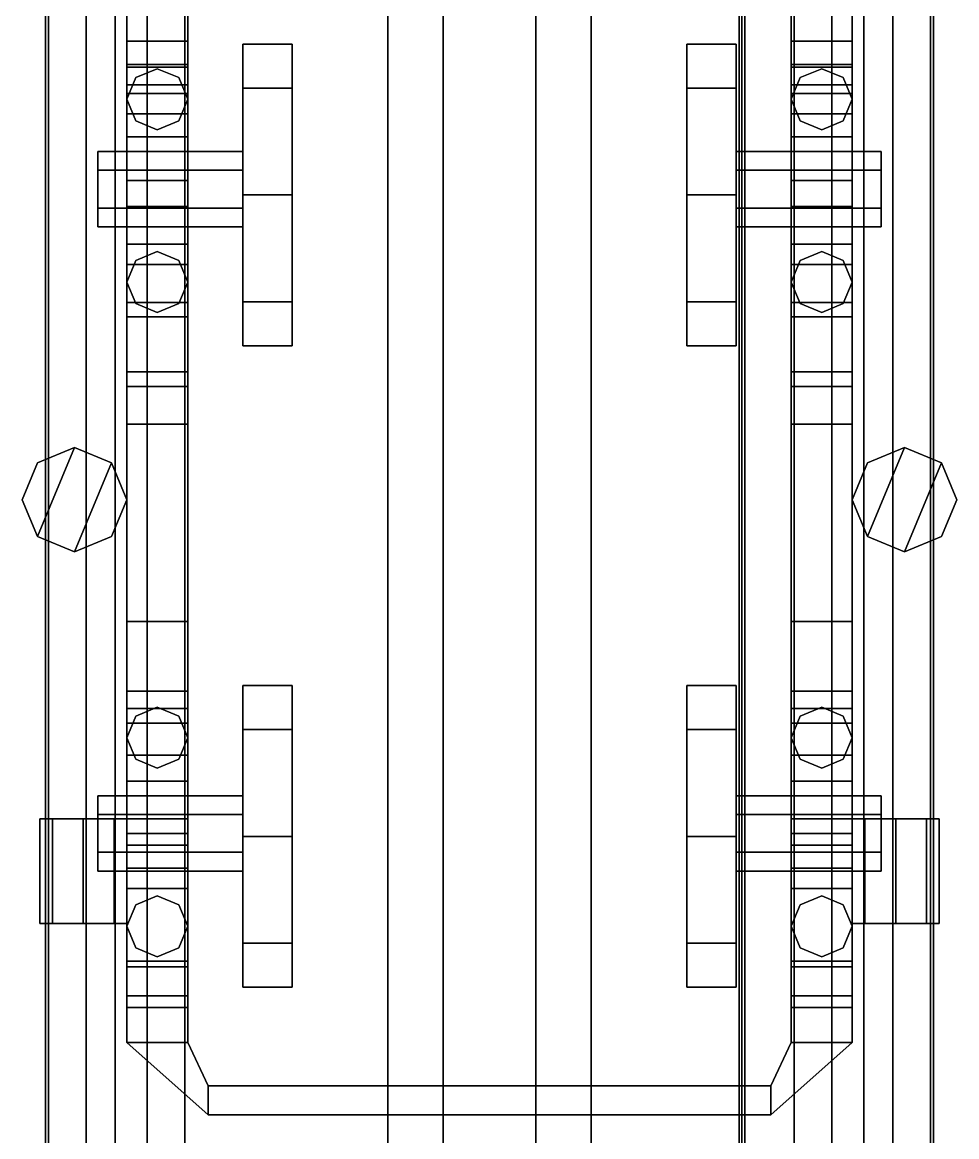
# Model space of a CAD drawing. Header units: millimetres. Extents: x -1.7 to 1.7, y -9.7 to 15.
# Drawn here: x -1.61 to 1.61, y 1.865 to 5.705 of the extents above; entities that cross this region are included whole.
import ezdxf

# ---------------------------------------------------------------- set-up
doc = ezdxf.new("R2010")
doc.units = ezdxf.units.MM
for name, color, linetype in [('bogie', 5, 'Continuous'), ('roof', 1, 'Continuous'), ('wheels', 2, 'Continuous')]:
    doc.layers.add(name, color=color, linetype=linetype)

msp = doc.modelspace()

# ---------------------------------------------------------------- linework, layer by layer
for points in [[(-1.53, -6.93, 4.07), (-1.53, 6.88, 4.07), (-1.53, 8.67, 1.35), (-1.53, -8.72, 1.35)], [(1.53, -8.72, 1.35), (1.53, 8.67, 1.35), (1.53, 6.88, 4.07), (1.53, -6.93, 4.07)], [(-1.25, 5.77, 0.41), (-1.25, 5.6, 0.64), (-1.25, 5.55, 0.8), (-1.25, 5.86, 0.59)], [(-1.25, 5.86, 0.59), (-1.25, 5.55, 0.8), (-1.04, 5.55, 0.8), (-1.04, 5.86, 0.59)], [(-1.04, 5.55, 0.8), (-1.04, 5.6, 0.64), (-1.04, 5.77, 0.41), (-1.04, 5.86, 0.59)], [(1.04, 5.77, 0.41), (1.04, 5.6, 0.64), (1.04, 5.55, 0.8), (1.04, 5.86, 0.59)], [(1.04, 5.86, 0.59), (1.04, 5.55, 0.8), (1.25, 5.55, 0.8), (1.25, 5.86, 0.59)], [(1.25, 5.55, 0.8), (1.25, 5.6, 0.64), (1.25, 5.77, 0.41), (1.25, 5.86, 0.59)], [(-1.25, 5.6, 0.64), (-1.25, 5.52, 0.7), (-1.25, 5.49, 0.8), (-1.25, 5.55, 0.8)], [(-1.04, 5.49, 0.8), (-1.04, 5.52, 0.7), (-1.04, 5.6, 0.64), (-1.04, 5.55, 0.8)], [(1.04, 5.6, 0.64), (1.04, 5.52, 0.7), (1.04, 5.49, 0.8), (1.04, 5.55, 0.8)], [(1.25, 5.49, 0.8), (1.25, 5.52, 0.7), (1.25, 5.6, 0.64), (1.25, 5.55, 0.8)], [(-1.25, 5.56, 0.37), (-1.25, 5.31, 0.37), (-1.04, 5.31, 0.37), (-1.04, 5.56, 0.37)], [(-1.04, 5.56, 0.37), (-1.04, 5.56, 0.3), (-1.25, 5.56, 0.3), (-1.25, 5.56, 0.37)], [(-1.25, 5.56, 0.3), (-1.25, 5.31, 0.18), (-1.25, 5.31, 0.37), (-1.25, 5.56, 0.37)], [(-1.25, 5.55, 0.8), (-1.25, 5.49, 0.8), (-1.04, 5.49, 0.8), (-1.04, 5.55, 0.8)], [(-1.145, 5.545, 0.37), (-1.2192, 5.5142, 0.37), (-1.2192, 5.5142, 0.7), (-1.145, 5.545, 0.7)], [(-1.0708, 5.5142, 0.37), (-1.145, 5.545, 0.37), (-1.145, 5.545, 0.7), (-1.0708, 5.5142, 0.7)], [(-1.04, 5.31, 0.37), (-1.04, 5.31, 0.18), (-1.04, 5.56, 0.3), (-1.04, 5.56, 0.37)], [(1.04, 5.56, 0.3), (1.04, 5.31, 0.18), (1.04, 5.31, 0.37), (1.04, 5.56, 0.37)], [(1.25, 5.56, 0.37), (1.25, 5.56, 0.3), (1.04, 5.56, 0.3), (1.04, 5.56, 0.37)], [(1.04, 5.56, 0.37), (1.04, 5.31, 0.37), (1.25, 5.31, 0.37), (1.25, 5.56, 0.37)], [(1.04, 5.55, 0.8), (1.04, 5.49, 0.8), (1.25, 5.49, 0.8), (1.25, 5.55, 0.8)], [(1.145, 5.545, 0.37), (1.0708, 5.5142, 0.37), (1.0708, 5.5142, 0.7), (1.145, 5.545, 0.7)], [(1.2192, 5.5142, 0.37), (1.145, 5.545, 0.37), (1.145, 5.545, 0.7), (1.2192, 5.5142, 0.7)], [(1.25, 5.31, 0.37), (1.25, 5.31, 0.18), (1.25, 5.56, 0.3), (1.25, 5.56, 0.37)], [(-1.25, 5.52, 0.7), (-1.25, 5.39, 0.7), (-1.25, 5.39, 0.75), (-1.25, 5.49, 0.8)], [(-1.2192, 5.5142, 0.37), (-1.25, 5.44, 0.37), (-1.25, 5.44, 0.7), (-1.2192, 5.5142, 0.7)], [(-1.04, 5.44, 0.37), (-1.0708, 5.5142, 0.37), (-1.0708, 5.5142, 0.7), (-1.04, 5.44, 0.7)], [(-1.04, 5.39, 0.75), (-1.04, 5.39, 0.7), (-1.04, 5.52, 0.7), (-1.04, 5.49, 0.8)], [(1.04, 5.52, 0.7), (1.04, 5.39, 0.7), (1.04, 5.39, 0.75), (1.04, 5.49, 0.8)], [(1.0708, 5.5142, 0.37), (1.04, 5.44, 0.37), (1.04, 5.44, 0.7), (1.0708, 5.5142, 0.7)], [(1.25, 5.44, 0.37), (1.2192, 5.5142, 0.37), (1.2192, 5.5142, 0.7), (1.25, 5.44, 0.7)], [(1.25, 5.39, 0.75), (1.25, 5.39, 0.7), (1.25, 5.52, 0.7), (1.25, 5.49, 0.8)], [(-1.25, 5.49, 0.8), (-1.25, 5.39, 0.75), (-1.04, 5.39, 0.75), (-1.04, 5.49, 0.8)], [(1.04, 5.49, 0.8), (1.04, 5.39, 0.75), (1.25, 5.39, 0.75), (1.25, 5.49, 0.8)], [(-1.25, 5.44, 0.37), (-1.2192, 5.3658, 0.37), (-1.2192, 5.3658, 0.7), (-1.25, 5.44, 0.7)], [(-1.0708, 5.3658, 0.37), (-1.04, 5.44, 0.37), (-1.04, 5.44, 0.7), (-1.0708, 5.3658, 0.7)], [(1.04, 5.44, 0.37), (1.0708, 5.3658, 0.37), (1.0708, 5.3658, 0.7), (1.04, 5.44, 0.7)], [(1.2192, 5.3658, 0.37), (1.25, 5.44, 0.37), (1.25, 5.44, 0.7), (1.2192, 5.3658, 0.7)], [(-1.25, 5.39, 0.75), (-1.25, 5.39, 0.7), (-1.04, 5.39, 0.7), (-1.04, 5.39, 0.75)], [(1.04, 5.39, 0.75), (1.04, 5.39, 0.7), (1.25, 5.39, 0.7), (1.25, 5.39, 0.75)], [(-1.2192, 5.3658, 0.37), (-1.145, 5.335, 0.37), (-1.145, 5.335, 0.7), (-1.2192, 5.3658, 0.7)], [(-1.145, 5.335, 0.37), (-1.0708, 5.3658, 0.37), (-1.0708, 5.3658, 0.7), (-1.145, 5.335, 0.7)], [(1.0708, 5.3658, 0.37), (1.145, 5.335, 0.37), (1.145, 5.335, 0.7), (1.0708, 5.3658, 0.7)], [(1.145, 5.335, 0.37), (1.2192, 5.3658, 0.37), (1.2192, 5.3658, 0.7), (1.145, 5.335, 0.7)], [(-1.25, 5.31, 0.37), (-1.25, 5.16, 0.29), (-1.04, 5.16, 0.29), (-1.04, 5.31, 0.37)], [(-1.25, 5.31, 0.18), (-1.25, 5.19, 0.12), (-1.25, 5.16, 0.29), (-1.25, 5.31, 0.37)], [(-1.04, 5.16, 0.29), (-1.04, 5.19, 0.12), (-1.04, 5.31, 0.18), (-1.04, 5.31, 0.37)], [(1.04, 5.31, 0.18), (1.04, 5.19, 0.12), (1.04, 5.16, 0.29), (1.04, 5.31, 0.37)], [(1.04, 5.31, 0.37), (1.04, 5.16, 0.29), (1.25, 5.16, 0.29), (1.25, 5.31, 0.37)], [(1.25, 5.16, 0.29), (1.25, 5.19, 0.12), (1.25, 5.31, 0.18), (1.25, 5.31, 0.37)], [(-1.35, 5.195, 0.3974), (-1.35, 5.26, 0.51), (-0.85, 5.26, 0.51), (-0.85, 5.195, 0.3974)], [(-1.35, 5.195, 0.3974), (-1.35, 5.065, 0.3974), (-1.35, 5, 0.51), (-1.35, 5.26, 0.51)], [(-1.35, 5.26, 0.51), (-1.35, 5.195, 0.6226), (-0.85, 5.195, 0.6226), (-0.85, 5.26, 0.51)], [(-1.35, 5.26, 0.51), (-1.35, 5, 0.51), (-1.35, 5.065, 0.6226), (-1.35, 5.195, 0.6226)], [(0.85, 5.195, 0.3974), (0.85, 5.26, 0.51), (1.35, 5.26, 0.51), (1.35, 5.195, 0.3974)], [(0.85, 5.26, 0.51), (0.85, 5.195, 0.6226), (1.35, 5.195, 0.6226), (1.35, 5.26, 0.51)], [(1.35, 5.26, 0.51), (1.35, 5, 0.51), (1.35, 5.065, 0.3974), (1.35, 5.195, 0.3974)], [(1.35, 5.195, 0.6226), (1.35, 5.065, 0.6226), (1.35, 5, 0.51), (1.35, 5.26, 0.51)], [(-1.35, 5.065, 0.3974), (-1.35, 5.195, 0.3974), (-0.85, 5.195, 0.3974), (-0.85, 5.065, 0.3974)], [(-1.35, 5.195, 0.6226), (-1.35, 5.065, 0.6226), (-0.85, 5.065, 0.6226), (-0.85, 5.195, 0.6226)], [(-1.25, 5.19, 0.12), (-1.25, 5.05, 0.12), (-1.25, 5.07, 0.29), (-1.25, 5.16, 0.29)], [(-1.04, 5.07, 0.29), (-1.04, 5.05, 0.12), (-1.04, 5.19, 0.12), (-1.04, 5.16, 0.29)], [(0.85, 5.065, 0.3974), (0.85, 5.195, 0.3974), (1.35, 5.195, 0.3974), (1.35, 5.065, 0.3974)], [(0.85, 5.195, 0.6226), (0.85, 5.065, 0.6226), (1.35, 5.065, 0.6226), (1.35, 5.195, 0.6226)], [(1.04, 5.19, 0.12), (1.04, 5.05, 0.12), (1.04, 5.07, 0.29), (1.04, 5.16, 0.29)], [(1.25, 5.07, 0.29), (1.25, 5.05, 0.12), (1.25, 5.19, 0.12), (1.25, 5.16, 0.29)], [(-1.25, 5.16, 0.29), (-1.25, 5.07, 0.29), (-1.04, 5.07, 0.29), (-1.04, 5.16, 0.29)], [(1.04, 5.16, 0.29), (1.04, 5.07, 0.29), (1.25, 5.07, 0.29), (1.25, 5.16, 0.29)], [(-1.25, 5.07, 0.29), (-1.25, 4.94, 0.37), (-1.04, 4.94, 0.37), (-1.04, 5.07, 0.29)], [(-1.25, 5.05, 0.12), (-1.25, 4.84, 0.23), (-1.25, 4.94, 0.37), (-1.25, 5.07, 0.29)], [(-1.04, 4.94, 0.37), (-1.04, 4.84, 0.23), (-1.04, 5.05, 0.12), (-1.04, 5.07, 0.29)], [(1.04, 5.05, 0.12), (1.04, 4.84, 0.23), (1.04, 4.94, 0.37), (1.04, 5.07, 0.29)], [(1.04, 5.07, 0.29), (1.04, 4.94, 0.37), (1.25, 4.94, 0.37), (1.25, 5.07, 0.29)], [(1.25, 4.94, 0.37), (1.25, 4.84, 0.23), (1.25, 5.05, 0.12), (1.25, 5.07, 0.29)], [(-1.35, 5, 0.51), (-1.35, 5.065, 0.3974), (-0.85, 5.065, 0.3974), (-0.85, 5, 0.51)], [(-1.35, 5.065, 0.6226), (-1.35, 5, 0.51), (-0.85, 5, 0.51), (-0.85, 5.065, 0.6226)], [(0.85, 5, 0.51), (0.85, 5.065, 0.3974), (1.35, 5.065, 0.3974), (1.35, 5, 0.51)], [(0.85, 5.065, 0.6226), (0.85, 5, 0.51), (1.35, 5, 0.51), (1.35, 5.065, 0.6226)], [(-1.25, 4.94, 0.37), (-1.25, 4.69, 0.37), (-1.04, 4.69, 0.37), (-1.04, 4.94, 0.37)], [(-1.25, 4.84, 0.23), (-1.25, 4.69, 0.23), (-1.25, 4.69, 0.37), (-1.25, 4.94, 0.37)], [(-1.04, 4.69, 0.37), (-1.04, 4.69, 0.23), (-1.04, 4.84, 0.23), (-1.04, 4.94, 0.37)], [(1.04, 4.84, 0.23), (1.04, 4.69, 0.23), (1.04, 4.69, 0.37), (1.04, 4.94, 0.37)], [(1.04, 4.94, 0.37), (1.04, 4.69, 0.37), (1.25, 4.69, 0.37), (1.25, 4.94, 0.37)], [(1.25, 4.69, 0.37), (1.25, 4.69, 0.23), (1.25, 4.84, 0.23), (1.25, 4.94, 0.37)], [(-1.2192, 4.8842, 0.37), (-1.25, 4.81, 0.37), (-1.25, 4.81, 0.57), (-1.2192, 4.8842, 0.57)], [(-1.145, 4.915, 0.37), (-1.2192, 4.8842, 0.37), (-1.2192, 4.8842, 0.57), (-1.145, 4.915, 0.57)], [(-1.0708, 4.8842, 0.37), (-1.145, 4.915, 0.37), (-1.145, 4.915, 0.57), (-1.0708, 4.8842, 0.57)], [(-1.04, 4.81, 0.37), (-1.0708, 4.8842, 0.37), (-1.0708, 4.8842, 0.57), (-1.04, 4.81, 0.57)], [(1.0708, 4.8842, 0.37), (1.04, 4.81, 0.37), (1.04, 4.81, 0.57), (1.0708, 4.8842, 0.57)], [(1.145, 4.915, 0.37), (1.0708, 4.8842, 0.37), (1.0708, 4.8842, 0.57), (1.145, 4.915, 0.57)], [(1.2192, 4.8842, 0.37), (1.145, 4.915, 0.37), (1.145, 4.915, 0.57), (1.2192, 4.8842, 0.57)], [(1.25, 4.81, 0.37), (1.2192, 4.8842, 0.37), (1.2192, 4.8842, 0.57), (1.25, 4.81, 0.57)], [(-1.04, 4.87, 0.63), (-1.04, 4.87, 0.57), (-1.25, 4.87, 0.57), (-1.25, 4.87, 0.63)], [(-1.04, 4.74, 0.69), (-1.04, 4.87, 0.63), (-1.25, 4.87, 0.63), (-1.25, 4.74, 0.69)], [(-1.25, 4.87, 0.63), (-1.25, 4.87, 0.57), (-1.25, 4.71, 0.57), (-1.25, 4.74, 0.69)], [(-1.04, 4.71, 0.57), (-1.04, 4.87, 0.57), (-1.04, 4.87, 0.63), (-1.04, 4.74, 0.69)], [(1.25, 4.74, 0.69), (1.25, 4.87, 0.63), (1.04, 4.87, 0.63), (1.04, 4.74, 0.69)], [(1.25, 4.87, 0.63), (1.25, 4.87, 0.57), (1.04, 4.87, 0.57), (1.04, 4.87, 0.63)], [(1.04, 4.87, 0.63), (1.04, 4.87, 0.57), (1.04, 4.71, 0.57), (1.04, 4.74, 0.69)], [(1.25, 4.71, 0.57), (1.25, 4.87, 0.57), (1.25, 4.87, 0.63), (1.25, 4.74, 0.69)], [(-1.25, 4.81, 0.37), (-1.2192, 4.7358, 0.37), (-1.2192, 4.7358, 0.57), (-1.25, 4.81, 0.57)], [(-1.0708, 4.7358, 0.37), (-1.04, 4.81, 0.37), (-1.04, 4.81, 0.57), (-1.0708, 4.7358, 0.57)], [(1.04, 4.81, 0.37), (1.0708, 4.7358, 0.37), (1.0708, 4.7358, 0.57), (1.04, 4.81, 0.57)], [(1.2192, 4.7358, 0.37), (1.25, 4.81, 0.37), (1.25, 4.81, 0.57), (1.2192, 4.7358, 0.57)], [(-1.25, 4.74, 0.69), (-1.25, 4.71, 0.57), (-1.25, 4.59, 0.38), (-1.25, 4.45, 0.56)], [(-1.04, 4.45, 0.56), (-1.04, 4.74, 0.69), (-1.25, 4.74, 0.69), (-1.25, 4.45, 0.56)], [(-1.2192, 4.7358, 0.37), (-1.145, 4.705, 0.37), (-1.145, 4.705, 0.57), (-1.2192, 4.7358, 0.57)], [(-1.145, 4.705, 0.37), (-1.0708, 4.7358, 0.37), (-1.0708, 4.7358, 0.57), (-1.145, 4.705, 0.57)], [(-1.04, 4.59, 0.38), (-1.04, 4.71, 0.57), (-1.04, 4.74, 0.69), (-1.04, 4.45, 0.56)], [(1.04, 4.74, 0.69), (1.04, 4.71, 0.57), (1.04, 4.59, 0.38), (1.04, 4.45, 0.56)], [(1.25, 4.45, 0.56), (1.25, 4.74, 0.69), (1.04, 4.74, 0.69), (1.04, 4.45, 0.56)], [(1.0708, 4.7358, 0.37), (1.145, 4.705, 0.37), (1.145, 4.705, 0.57), (1.0708, 4.7358, 0.57)], [(1.145, 4.705, 0.37), (1.2192, 4.7358, 0.37), (1.2192, 4.7358, 0.57), (1.145, 4.705, 0.57)], [(1.25, 4.59, 0.38), (1.25, 4.71, 0.57), (1.25, 4.74, 0.69), (1.25, 4.45, 0.56)], [(-1.25, 4.69, 0.37), (-1.25, 4.69, 0.23), (-1.04, 4.69, 0.23), (-1.04, 4.69, 0.37)], [(1.04, 4.69, 0.37), (1.04, 4.69, 0.23), (1.25, 4.69, 0.23), (1.25, 4.69, 0.37)], [(-1.25, 4.45, 0.56), (-1.25, 4.59, 0.38), (-1.25, 3.47, 0.38), (-1.25, 3.64, 0.56)], [(-1.04, 3.47, 0.38), (-1.04, 4.59, 0.38), (-1.04, 4.45, 0.56), (-1.04, 3.64, 0.56)], [(1.04, 4.45, 0.56), (1.04, 4.59, 0.38), (1.04, 3.47, 0.38), (1.04, 3.64, 0.56)], [(1.25, 3.47, 0.38), (1.25, 4.59, 0.38), (1.25, 4.45, 0.56), (1.25, 3.64, 0.56)], [(-1.04, 3.64, 0.56), (-1.04, 4.45, 0.56), (-1.25, 4.45, 0.56), (-1.25, 3.64, 0.56)], [(1.25, 3.64, 0.56), (1.25, 4.45, 0.56), (1.04, 4.45, 0.56), (1.04, 3.64, 0.56)], [(-1.25, 3.64, 0.56), (-1.25, 3.47, 0.38), (-1.25, 3.34, 0.55), (-1.25, 3.4, 0.68)], [(-1.04, 3.4, 0.68), (-1.04, 3.64, 0.56), (-1.25, 3.64, 0.56), (-1.25, 3.4, 0.68)], [(-1.04, 3.34, 0.55), (-1.04, 3.47, 0.38), (-1.04, 3.64, 0.56), (-1.04, 3.4, 0.68)], [(1.04, 3.64, 0.56), (1.04, 3.47, 0.38), (1.04, 3.34, 0.55), (1.04, 3.4, 0.68)], [(1.25, 3.4, 0.68), (1.25, 3.64, 0.56), (1.04, 3.64, 0.56), (1.04, 3.4, 0.68)], [(1.25, 3.34, 0.55), (1.25, 3.47, 0.38), (1.25, 3.64, 0.56), (1.25, 3.4, 0.68)], [(-1.04, 3.29, 0.68), (-1.04, 3.4, 0.68), (-1.25, 3.4, 0.68), (-1.25, 3.29, 0.68)], [(-1.25, 3.4, 0.68), (-1.25, 3.34, 0.55), (-1.25, 3.18, 0.55), (-1.25, 3.29, 0.68)], [(-1.04, 3.18, 0.55), (-1.04, 3.34, 0.55), (-1.04, 3.4, 0.68), (-1.04, 3.29, 0.68)], [(1.25, 3.29, 0.68), (1.25, 3.4, 0.68), (1.04, 3.4, 0.68), (1.04, 3.29, 0.68)], [(1.04, 3.4, 0.68), (1.04, 3.34, 0.55), (1.04, 3.18, 0.55), (1.04, 3.29, 0.68)], [(1.25, 3.18, 0.55), (1.25, 3.34, 0.55), (1.25, 3.4, 0.68), (1.25, 3.29, 0.68)], [(-1.145, 3.345, 0.37), (-1.2192, 3.3142, 0.37), (-1.2192, 3.3142, 0.55), (-1.145, 3.345, 0.55)], [(-1.0708, 3.3142, 0.37), (-1.145, 3.345, 0.37), (-1.145, 3.345, 0.55), (-1.0708, 3.3142, 0.55)], [(1.145, 3.345, 0.37), (1.0708, 3.3142, 0.37), (1.0708, 3.3142, 0.55), (1.145, 3.345, 0.55)], [(1.2192, 3.3142, 0.37), (1.145, 3.345, 0.37), (1.145, 3.345, 0.55), (1.2192, 3.3142, 0.55)], [(-1.25, 3.34, 0.37), (-1.25, 3.34, 0.23), (-1.25, 3.19, 0.23), (-1.25, 3.09, 0.37)], [(-1.04, 3.34, 0.37), (-1.04, 3.34, 0.23), (-1.25, 3.34, 0.23), (-1.25, 3.34, 0.37)], [(-1.04, 3.09, 0.37), (-1.04, 3.34, 0.37), (-1.25, 3.34, 0.37), (-1.25, 3.09, 0.37)], [(-1.2192, 3.3142, 0.37), (-1.25, 3.24, 0.37), (-1.25, 3.24, 0.55), (-1.2192, 3.3142, 0.55)], [(-1.04, 3.24, 0.37), (-1.0708, 3.3142, 0.37), (-1.0708, 3.3142, 0.55), (-1.04, 3.24, 0.55)], [(-1.04, 3.19, 0.23), (-1.04, 3.34, 0.23), (-1.04, 3.34, 0.37), (-1.04, 3.09, 0.37)], [(1.25, 3.09, 0.37), (1.25, 3.34, 0.37), (1.04, 3.34, 0.37), (1.04, 3.09, 0.37)], [(1.25, 3.34, 0.37), (1.25, 3.34, 0.23), (1.04, 3.34, 0.23), (1.04, 3.34, 0.37)], [(1.04, 3.34, 0.37), (1.04, 3.34, 0.23), (1.04, 3.19, 0.23), (1.04, 3.09, 0.37)], [(1.0708, 3.3142, 0.37), (1.04, 3.24, 0.37), (1.04, 3.24, 0.55), (1.0708, 3.3142, 0.55)], [(1.25, 3.24, 0.37), (1.2192, 3.3142, 0.37), (1.2192, 3.3142, 0.55), (1.25, 3.24, 0.55)], [(1.25, 3.19, 0.23), (1.25, 3.34, 0.23), (1.25, 3.34, 0.37), (1.25, 3.09, 0.37)], [(-1.04, 3.18, 0.62), (-1.04, 3.29, 0.68), (-1.25, 3.29, 0.68), (-1.25, 3.18, 0.62)], [(-1.25, 3.29, 0.68), (-1.25, 3.18, 0.55), (-1.25, 3.18, 0.55), (-1.25, 3.18, 0.62)], [(-1.04, 3.18, 0.55), (-1.04, 3.18, 0.55), (-1.04, 3.29, 0.68), (-1.04, 3.18, 0.62)], [(1.25, 3.18, 0.62), (1.25, 3.29, 0.68), (1.04, 3.29, 0.68), (1.04, 3.18, 0.62)], [(1.04, 3.29, 0.68), (1.04, 3.18, 0.55), (1.04, 3.18, 0.55), (1.04, 3.18, 0.62)], [(1.25, 3.18, 0.55), (1.25, 3.18, 0.55), (1.25, 3.29, 0.68), (1.25, 3.18, 0.62)], [(-1.25, 3.24, 0.37), (-1.2192, 3.1658, 0.37), (-1.2192, 3.1658, 0.55), (-1.25, 3.24, 0.55)], [(-1.0708, 3.1658, 0.37), (-1.04, 3.24, 0.37), (-1.04, 3.24, 0.55), (-1.0708, 3.1658, 0.55)], [(1.04, 3.24, 0.37), (1.0708, 3.1658, 0.37), (1.0708, 3.1658, 0.55), (1.04, 3.24, 0.55)], [(1.2192, 3.1658, 0.37), (1.25, 3.24, 0.37), (1.25, 3.24, 0.55), (1.2192, 3.1658, 0.55)], [(-1.25, 3.09, 0.37), (-1.25, 3.19, 0.23), (-1.25, 2.98, 0.12), (-1.25, 2.96, 0.29)], [(-1.04, 2.98, 0.12), (-1.04, 3.19, 0.23), (-1.04, 3.09, 0.37), (-1.04, 2.96, 0.29)], [(1.04, 3.09, 0.37), (1.04, 3.19, 0.23), (1.04, 2.98, 0.12), (1.04, 2.96, 0.29)], [(1.25, 2.98, 0.12), (1.25, 3.19, 0.23), (1.25, 3.09, 0.37), (1.25, 2.96, 0.29)], [(-1.25, 3.18, 0.62), (-1.25, 3.18, 0.55), (-1.04, 3.18, 0.55), (-1.04, 3.18, 0.62)], [(-1.2192, 3.1658, 0.37), (-1.145, 3.135, 0.37), (-1.145, 3.135, 0.55), (-1.2192, 3.1658, 0.55)], [(-1.145, 3.135, 0.37), (-1.0708, 3.1658, 0.37), (-1.0708, 3.1658, 0.55), (-1.145, 3.135, 0.55)], [(1.04, 3.18, 0.62), (1.04, 3.18, 0.55), (1.25, 3.18, 0.55), (1.25, 3.18, 0.62)], [(1.0708, 3.1658, 0.37), (1.145, 3.135, 0.37), (1.145, 3.135, 0.55), (1.0708, 3.1658, 0.55)], [(1.145, 3.135, 0.37), (1.2192, 3.1658, 0.37), (1.2192, 3.1658, 0.55), (1.145, 3.135, 0.55)], [(-1.04, 2.96, 0.29), (-1.04, 3.09, 0.37), (-1.25, 3.09, 0.37), (-1.25, 2.96, 0.29)], [(1.25, 2.96, 0.29), (1.25, 3.09, 0.37), (1.04, 3.09, 0.37), (1.04, 2.96, 0.29)], [(-1.35, 2.975, 0.3974), (-1.35, 2.845, 0.3974), (-1.35, 2.78, 0.51), (-1.35, 3.04, 0.51)], [(-1.35, 2.975, 0.3974), (-1.35, 3.04, 0.51), (-0.85, 3.04, 0.51), (-0.85, 2.975, 0.3974)], [(-1.35, 3.04, 0.51), (-1.35, 2.78, 0.51), (-1.35, 2.845, 0.6226), (-1.35, 2.975, 0.6226)], [(-1.35, 3.04, 0.51), (-1.35, 2.975, 0.6226), (-0.85, 2.975, 0.6226), (-0.85, 3.04, 0.51)], [(0.85, 2.975, 0.3974), (0.85, 3.04, 0.51), (1.35, 3.04, 0.51), (1.35, 2.975, 0.3974)], [(0.85, 3.04, 0.51), (0.85, 2.975, 0.6226), (1.35, 2.975, 0.6226), (1.35, 3.04, 0.51)], [(1.35, 3.04, 0.51), (1.35, 2.78, 0.51), (1.35, 2.845, 0.3974), (1.35, 2.975, 0.3974)], [(1.35, 2.975, 0.6226), (1.35, 2.845, 0.6226), (1.35, 2.78, 0.51), (1.35, 3.04, 0.51)], [(-1.35, 2.845, 0.3974), (-1.35, 2.975, 0.3974), (-0.85, 2.975, 0.3974), (-0.85, 2.845, 0.3974)], [(-1.35, 2.975, 0.6226), (-1.35, 2.845, 0.6226), (-0.85, 2.845, 0.6226), (-0.85, 2.975, 0.6226)], [(-1.25, 2.96, 0.29), (-1.25, 2.98, 0.12), (-1.25, 2.84, 0.12), (-1.25, 2.87, 0.29)], [(-1.04, 2.87, 0.29), (-1.04, 2.96, 0.29), (-1.25, 2.96, 0.29), (-1.25, 2.87, 0.29)], [(-1.04, 2.84, 0.12), (-1.04, 2.98, 0.12), (-1.04, 2.96, 0.29), (-1.04, 2.87, 0.29)], [(0.85, 2.845, 0.3974), (0.85, 2.975, 0.3974), (1.35, 2.975, 0.3974), (1.35, 2.845, 0.3974)], [(0.85, 2.975, 0.6226), (0.85, 2.845, 0.6226), (1.35, 2.845, 0.6226), (1.35, 2.975, 0.6226)], [(1.04, 2.96, 0.29), (1.04, 2.98, 0.12), (1.04, 2.84, 0.12), (1.04, 2.87, 0.29)], [(1.25, 2.87, 0.29), (1.25, 2.96, 0.29), (1.04, 2.96, 0.29), (1.04, 2.87, 0.29)], [(1.25, 2.84, 0.12), (1.25, 2.98, 0.12), (1.25, 2.96, 0.29), (1.25, 2.87, 0.29)], [(-1.35, 2.78, 0.51), (-1.35, 2.845, 0.3974), (-0.85, 2.845, 0.3974), (-0.85, 2.78, 0.51)], [(-1.35, 2.845, 0.6226), (-1.35, 2.78, 0.51), (-0.85, 2.78, 0.51), (-0.85, 2.845, 0.6226)], [(-1.04, 2.72, 0.37), (-1.04, 2.87, 0.29), (-1.25, 2.87, 0.29), (-1.25, 2.72, 0.37)], [(-1.25, 2.87, 0.29), (-1.25, 2.84, 0.12), (-1.25, 2.72, 0.18), (-1.25, 2.72, 0.37)], [(-1.04, 2.72, 0.18), (-1.04, 2.84, 0.12), (-1.04, 2.87, 0.29), (-1.04, 2.72, 0.37)], [(0.85, 2.78, 0.51), (0.85, 2.845, 0.3974), (1.35, 2.845, 0.3974), (1.35, 2.78, 0.51)], [(0.85, 2.845, 0.6226), (0.85, 2.78, 0.51), (1.35, 2.78, 0.51), (1.35, 2.845, 0.6226)], [(1.25, 2.72, 0.37), (1.25, 2.87, 0.29), (1.04, 2.87, 0.29), (1.04, 2.72, 0.37)], [(1.04, 2.87, 0.29), (1.04, 2.84, 0.12), (1.04, 2.72, 0.18), (1.04, 2.72, 0.37)], [(1.25, 2.72, 0.18), (1.25, 2.84, 0.12), (1.25, 2.87, 0.29), (1.25, 2.72, 0.37)], [(-1.04, 2.47, 0.37), (-1.04, 2.72, 0.37), (-1.25, 2.72, 0.37), (-1.25, 2.47, 0.37)], [(-1.25, 2.72, 0.37), (-1.25, 2.72, 0.18), (-1.25, 2.47, 0.3), (-1.25, 2.47, 0.37)], [(-1.145, 2.695, 0.37), (-1.2192, 2.6642, 0.37), (-1.2192, 2.6642, 0.74), (-1.145, 2.695, 0.74)], [(-1.0708, 2.6642, 0.37), (-1.145, 2.695, 0.37), (-1.145, 2.695, 0.74), (-1.0708, 2.6642, 0.74)], [(-1.04, 2.47, 0.3), (-1.04, 2.72, 0.18), (-1.04, 2.72, 0.37), (-1.04, 2.47, 0.37)], [(1.04, 2.72, 0.37), (1.04, 2.72, 0.18), (1.04, 2.47, 0.3), (1.04, 2.47, 0.37)], [(1.25, 2.47, 0.37), (1.25, 2.72, 0.37), (1.04, 2.72, 0.37), (1.04, 2.47, 0.37)], [(1.145, 2.695, 0.37), (1.0708, 2.6642, 0.37), (1.0708, 2.6642, 0.74), (1.145, 2.695, 0.74)], [(1.2192, 2.6642, 0.37), (1.145, 2.695, 0.37), (1.145, 2.695, 0.74), (1.2192, 2.6642, 0.74)], [(1.25, 2.47, 0.3), (1.25, 2.72, 0.18), (1.25, 2.72, 0.37), (1.25, 2.47, 0.37)], [(-1.2192, 2.6642, 0.37), (-1.25, 2.59, 0.37), (-1.25, 2.59, 0.74), (-1.2192, 2.6642, 0.74)], [(-1.04, 2.59, 0.37), (-1.0708, 2.6642, 0.37), (-1.0708, 2.6642, 0.74), (-1.04, 2.59, 0.74)], [(1.0708, 2.6642, 0.37), (1.04, 2.59, 0.37), (1.04, 2.59, 0.74), (1.0708, 2.6642, 0.74)], [(1.25, 2.59, 0.37), (1.2192, 2.6642, 0.37), (1.2192, 2.6642, 0.74), (1.25, 2.59, 0.74)], [(-1.25, 2.59, 0.37), (-1.2192, 2.5158, 0.37), (-1.2192, 2.5158, 0.74), (-1.25, 2.59, 0.74)], [(-1.0708, 2.5158, 0.37), (-1.04, 2.59, 0.37), (-1.04, 2.59, 0.74), (-1.0708, 2.5158, 0.74)], [(1.04, 2.59, 0.37), (1.0708, 2.5158, 0.37), (1.0708, 2.5158, 0.74), (1.04, 2.59, 0.74)], [(1.2192, 2.5158, 0.37), (1.25, 2.59, 0.37), (1.25, 2.59, 0.74), (1.2192, 2.5158, 0.74)], [(-1.2192, 2.5158, 0.37), (-1.145, 2.485, 0.37), (-1.145, 2.485, 0.74), (-1.2192, 2.5158, 0.74)], [(-1.145, 2.485, 0.37), (-1.0708, 2.5158, 0.37), (-1.0708, 2.5158, 0.74), (-1.145, 2.485, 0.74)], [(1.0708, 2.5158, 0.37), (1.145, 2.485, 0.37), (1.145, 2.485, 0.74), (1.0708, 2.5158, 0.74)], [(1.145, 2.485, 0.37), (1.2192, 2.5158, 0.37), (1.2192, 2.5158, 0.74), (1.145, 2.485, 0.74)], [(-1.25, 2.47, 0.37), (-1.25, 2.47, 0.3), (-1.04, 2.47, 0.3), (-1.04, 2.47, 0.37)], [(1.04, 2.47, 0.37), (1.04, 2.47, 0.3), (1.25, 2.47, 0.3), (1.25, 2.47, 0.37)]]:
    msp.add_3dface(points)
at = {"layer": 'bogie'}
for points in [[(-1.25, 6.85, 0.94), (-1.25, 5.91, 0.72), (-1.25, 5.64, 1.23), (-1.25, 7.51, 1.23)], [(-1.25, 7.51, 1.23), (-1.25, 5.64, 1.23), (-1.04, 5.64, 1.23), (-1.04, 7.51, 1.23)], [(-1.04, 5.64, 1.23), (-1.04, 5.91, 0.72), (-1.04, 6.85, 0.94), (-1.04, 7.51, 1.23)], [(1.04, 6.85, 0.94), (1.04, 5.91, 0.72), (1.04, 5.64, 1.23), (1.04, 7.51, 1.23)], [(1.04, 7.51, 1.23), (1.04, 5.64, 1.23), (1.25, 5.64, 1.23), (1.25, 7.51, 1.23)], [(1.25, 5.64, 1.23), (1.25, 5.91, 0.72), (1.25, 6.85, 0.94), (1.25, 7.51, 1.23)], [(-1.25, 5.91, 0.72), (-1.25, 5.57, 0.79), (-1.25, 5.43, 0.94), (-1.25, 5.64, 1.23)], [(-1.04, 5.43, 0.94), (-1.04, 5.57, 0.79), (-1.04, 5.91, 0.72), (-1.04, 5.64, 1.23)], [(1.04, 5.91, 0.72), (1.04, 5.57, 0.79), (1.04, 5.43, 0.94), (1.04, 5.64, 1.23)], [(1.25, 5.43, 0.94), (1.25, 5.57, 0.79), (1.25, 5.91, 0.72), (1.25, 5.64, 1.23)], [(-1.25, 5.64, 1.23), (-1.25, 5.43, 0.94), (-1.25, 4.5, 1.3), (-1.25, 5.46, 1.3)], [(-1.04, 5.46, 1.3), (-1.04, 5.64, 1.23), (-1.25, 5.64, 1.23), (-1.25, 5.46, 1.3)], [(-1.04, 4.5, 1.3), (-1.04, 5.43, 0.94), (-1.04, 5.64, 1.23), (-1.04, 5.46, 1.3)], [(1.04, 5.64, 1.23), (1.04, 5.43, 0.94), (1.04, 4.5, 1.3), (1.04, 5.46, 1.3)], [(1.25, 5.46, 1.3), (1.25, 5.64, 1.23), (1.04, 5.64, 1.23), (1.04, 5.46, 1.3)], [(1.25, 4.5, 1.3), (1.25, 5.43, 0.94), (1.25, 5.64, 1.23), (1.25, 5.46, 1.3)], [(-1.25, 5.46, 1.3), (-1.25, 4.5, 1.3), (-1.04, 4.5, 1.3), (-1.04, 5.46, 1.3)], [(1.04, 5.46, 1.3), (1.04, 4.5, 1.3), (1.25, 4.5, 1.3), (1.25, 5.46, 1.3)], [(-1.25, 5.43, 0.94), (-1.25, 4.46, 0.94), (-1.25, 4.32, 1.23), (-1.25, 4.5, 1.3)], [(-1.04, 4.32, 1.23), (-1.04, 4.46, 0.94), (-1.04, 5.43, 0.94), (-1.04, 4.5, 1.3)], [(1.04, 5.43, 0.94), (1.04, 4.46, 0.94), (1.04, 4.32, 1.23), (1.04, 4.5, 1.3)], [(1.25, 4.32, 1.23), (1.25, 4.46, 0.94), (1.25, 5.43, 0.94), (1.25, 4.5, 1.3)], [(-1.25, 4.5, 1.3), (-1.25, 4.32, 1.23), (-1.04, 4.32, 1.23), (-1.04, 4.5, 1.3)], [(1.04, 4.5, 1.3), (1.04, 4.32, 1.23), (1.25, 4.32, 1.23), (1.25, 4.5, 1.3)], [(-1.25, 4.46, 0.94), (-1.25, 3.5, 0.94), (-1.25, 2.91, 1.23), (-1.25, 4.32, 1.23)], [(-1.25, 4.22, 0.64), (-1.25, 3.87, 0.64), (-1.25, 3.5, 0.94), (-1.25, 4.46, 0.94)], [(-1.04, 2.91, 1.23), (-1.04, 3.5, 0.94), (-1.04, 4.46, 0.94), (-1.04, 4.32, 1.23)], [(-1.04, 3.5, 0.94), (-1.04, 3.87, 0.64), (-1.04, 4.22, 0.64), (-1.04, 4.46, 0.94)], [(1.04, 4.46, 0.94), (1.04, 3.5, 0.94), (1.04, 2.91, 1.23), (1.04, 4.32, 1.23)], [(1.04, 4.22, 0.64), (1.04, 3.87, 0.64), (1.04, 3.5, 0.94), (1.04, 4.46, 0.94)], [(1.25, 2.91, 1.23), (1.25, 3.5, 0.94), (1.25, 4.46, 0.94), (1.25, 4.32, 1.23)], [(1.25, 3.5, 0.94), (1.25, 3.87, 0.64), (1.25, 4.22, 0.64), (1.25, 4.46, 0.94)], [(-1.25, 4.32, 1.23), (-1.25, 2.91, 1.23), (-1.04, 2.91, 1.23), (-1.04, 4.32, 1.23)], [(1.04, 4.32, 1.23), (1.04, 2.91, 1.23), (1.25, 2.91, 1.23), (1.25, 4.32, 1.23)], [(-1.5573, 4.1873, 0.81), (-1.61, 4.06, 0.81), (-1.5573, 3.9327, 0.81), (-1.43, 4.24, 0.81)], [(-1.5573, 4.1873, 0.81), (-1.43, 4.24, 0.81), (-1.43, 4.24, 0.5), (-1.5573, 4.1873, 0.5)], [(-1.43, 4.24, 0.81), (-1.5573, 3.9327, 0.81), (-1.43, 3.88, 0.81), (-1.3027, 4.1873, 0.81)], [(-1.43, 4.24, 0.81), (-1.3027, 4.1873, 0.81), (-1.3027, 4.1873, 0.5), (-1.43, 4.24, 0.5)], [(1.3027, 4.1873, 0.81), (1.25, 4.06, 0.81), (1.3027, 3.9327, 0.81), (1.43, 4.24, 0.81)], [(1.43, 4.24, 0.81), (1.3027, 3.9327, 0.81), (1.43, 3.88, 0.81), (1.5573, 4.1873, 0.81)], [(1.3027, 4.1873, 0.81), (1.43, 4.24, 0.81), (1.43, 4.24, 0.5), (1.3027, 4.1873, 0.5)], [(1.43, 4.24, 0.81), (1.5573, 4.1873, 0.81), (1.5573, 4.1873, 0.5), (1.43, 4.24, 0.5)], [(-1.61, 4.06, 0.81), (-1.5573, 4.1873, 0.81), (-1.5573, 4.1873, 0.5), (-1.61, 4.06, 0.5)], [(-1.3027, 4.1873, 0.81), (-1.43, 3.88, 0.81), (-1.3027, 3.9327, 0.81), (-1.25, 4.06, 0.81)], [(-1.3027, 4.1873, 0.81), (-1.25, 4.06, 0.81), (-1.25, 4.06, 0.5), (-1.3027, 4.1873, 0.5)], [(1.25, 4.06, 0.81), (1.3027, 4.1873, 0.81), (1.3027, 4.1873, 0.5), (1.25, 4.06, 0.5)], [(1.5573, 4.1873, 0.81), (1.43, 3.88, 0.81), (1.5573, 3.9327, 0.81), (1.61, 4.06, 0.81)], [(1.5573, 4.1873, 0.81), (1.61, 4.06, 0.81), (1.61, 4.06, 0.5), (1.5573, 4.1873, 0.5)], [(-1.5573, 3.9327, 0.81), (-1.61, 4.06, 0.81), (-1.61, 4.06, 0.5), (-1.5573, 3.9327, 0.5)], [(-1.25, 4.06, 0.81), (-1.3027, 3.9327, 0.81), (-1.3027, 3.9327, 0.5), (-1.25, 4.06, 0.5)], [(1.3027, 3.9327, 0.81), (1.25, 4.06, 0.81), (1.25, 4.06, 0.5), (1.3027, 3.9327, 0.5)], [(1.61, 4.06, 0.81), (1.5573, 3.9327, 0.81), (1.5573, 3.9327, 0.5), (1.61, 4.06, 0.5)], [(-1.43, 3.88, 0.81), (-1.5573, 3.9327, 0.81), (-1.5573, 3.9327, 0.5), (-1.43, 3.88, 0.5)], [(-1.3027, 3.9327, 0.81), (-1.43, 3.88, 0.81), (-1.43, 3.88, 0.5), (-1.3027, 3.9327, 0.5)], [(1.43, 3.88, 0.81), (1.3027, 3.9327, 0.81), (1.3027, 3.9327, 0.5), (1.43, 3.88, 0.5)], [(1.5573, 3.9327, 0.81), (1.43, 3.88, 0.81), (1.43, 3.88, 0.5), (1.5573, 3.9327, 0.5)], [(-1.25, 3.5, 0.94), (-1.25, 2.95, 0.94), (-1.25, 2.79, 1.19), (-1.25, 2.91, 1.23)], [(-1.04, 2.79, 1.19), (-1.04, 2.95, 0.94), (-1.04, 3.5, 0.94), (-1.04, 2.91, 1.23)], [(1.04, 3.5, 0.94), (1.04, 2.95, 0.94), (1.04, 2.79, 1.19), (1.04, 2.91, 1.23)], [(1.25, 2.79, 1.19), (1.25, 2.95, 0.94), (1.25, 3.5, 0.94), (1.25, 2.91, 1.23)], [(-1.2939, 2.96, 1.0961), (-1.55, 2.96, 0.99), (-1.5061, 2.96, 1.0961), (-1.4, 2.96, 1.14)], [(-1.25, 2.96, 0.99), (-1.5061, 2.96, 0.8839), (-1.55, 2.96, 0.99), (-1.2939, 2.96, 1.0961)], [(-1.5061, 2.6, 0.8839), (-1.55, 2.6, 0.99), (-1.55, 2.96, 0.99), (-1.5061, 2.96, 0.8839)], [(-1.55, 2.6, 0.99), (-1.5061, 2.6, 1.0961), (-1.5061, 2.96, 1.0961), (-1.55, 2.96, 0.99)], [(-1.2939, 2.96, 0.8839), (-1.4, 2.96, 0.84), (-1.5061, 2.96, 0.8839), (-1.25, 2.96, 0.99)], [(-1.4, 2.6, 0.84), (-1.5061, 2.6, 0.8839), (-1.5061, 2.96, 0.8839), (-1.4, 2.96, 0.84)], [(-1.5061, 2.6, 1.0961), (-1.4, 2.6, 1.14), (-1.4, 2.96, 1.14), (-1.5061, 2.96, 1.0961)], [(-1.2939, 2.6, 0.8839), (-1.4, 2.6, 0.84), (-1.4, 2.96, 0.84), (-1.2939, 2.96, 0.8839)], [(-1.4, 2.6, 1.14), (-1.2939, 2.6, 1.0961), (-1.2939, 2.96, 1.0961), (-1.4, 2.96, 1.14)], [(-1.25, 2.6, 0.99), (-1.2939, 2.6, 0.8839), (-1.2939, 2.96, 0.8839), (-1.25, 2.96, 0.99)], [(-1.2939, 2.6, 1.0961), (-1.25, 2.6, 0.99), (-1.25, 2.96, 0.99), (-1.2939, 2.96, 1.0961)], [(1.25, 2.6, 0.99), (1.2939, 2.6, 1.0961), (1.2939, 2.96, 1.0961), (1.25, 2.96, 0.99)], [(1.2939, 2.6, 0.8839), (1.25, 2.6, 0.99), (1.25, 2.96, 0.99), (1.2939, 2.96, 0.8839)], [(1.55, 2.96, 0.99), (1.2939, 2.96, 0.8839), (1.25, 2.96, 0.99), (1.5061, 2.96, 1.0961)], [(1.5061, 2.96, 1.0961), (1.25, 2.96, 0.99), (1.2939, 2.96, 1.0961), (1.4, 2.96, 1.14)], [(1.2939, 2.6, 1.0961), (1.4, 2.6, 1.14), (1.4, 2.96, 1.14), (1.2939, 2.96, 1.0961)], [(1.4, 2.6, 0.84), (1.2939, 2.6, 0.8839), (1.2939, 2.96, 0.8839), (1.4, 2.96, 0.84)], [(1.5061, 2.96, 0.8839), (1.4, 2.96, 0.84), (1.2939, 2.96, 0.8839), (1.55, 2.96, 0.99)], [(1.4, 2.6, 1.14), (1.5061, 2.6, 1.0961), (1.5061, 2.96, 1.0961), (1.4, 2.96, 1.14)], [(1.5061, 2.6, 0.8839), (1.4, 2.6, 0.84), (1.4, 2.96, 0.84), (1.5061, 2.96, 0.8839)], [(1.5061, 2.6, 1.0961), (1.55, 2.6, 0.99), (1.55, 2.96, 0.99), (1.5061, 2.96, 1.0961)], [(1.55, 2.6, 0.99), (1.5061, 2.6, 0.8839), (1.5061, 2.96, 0.8839), (1.55, 2.96, 0.99)], [(-1.25, 2.95, 0.94), (-1.25, 2.45, 0.73), (-1.25, 2.35, 0.94), (-1.25, 2.79, 1.19)], [(-1.04, 2.35, 0.94), (-1.04, 2.45, 0.73), (-1.04, 2.95, 0.94), (-1.04, 2.79, 1.19)], [(1.04, 2.95, 0.94), (1.04, 2.45, 0.73), (1.04, 2.35, 0.94), (1.04, 2.79, 1.19)], [(1.25, 2.35, 0.94), (1.25, 2.45, 0.73), (1.25, 2.95, 0.94), (1.25, 2.79, 1.19)], [(-1.25, 2.91, 1.23), (-1.25, 2.79, 1.19), (-1.04, 2.79, 1.19), (-1.04, 2.91, 1.23)], [(1.04, 2.91, 1.23), (1.04, 2.79, 1.19), (1.25, 2.79, 1.19), (1.25, 2.91, 1.23)], [(-1.25, 2.79, 1.19), (-1.25, 2.35, 0.94), (-1.04, 2.35, 0.94), (-1.04, 2.79, 1.19)], [(1.04, 2.79, 1.19), (1.04, 2.35, 0.94), (1.25, 2.35, 0.94), (1.25, 2.79, 1.19)], [(-1.5061, 2.6, 0.8839), (-1.4, 2.6, 0.84), (-1.2939, 2.6, 0.8839), (-1.55, 2.6, 0.99)], [(-1.55, 2.6, 0.99), (-1.2939, 2.6, 0.8839), (-1.25, 2.6, 0.99), (-1.5061, 2.6, 1.0961)], [(-1.5061, 2.6, 1.0961), (-1.25, 2.6, 0.99), (-1.2939, 2.6, 1.0961), (-1.4, 2.6, 1.14)], [(1.25, 2.6, 0.99), (1.5061, 2.6, 0.8839), (1.55, 2.6, 0.99), (1.2939, 2.6, 1.0961)], [(1.2939, 2.6, 0.8839), (1.4, 2.6, 0.84), (1.5061, 2.6, 0.8839), (1.25, 2.6, 0.99)], [(1.2939, 2.6, 1.0961), (1.55, 2.6, 0.99), (1.5061, 2.6, 1.0961), (1.4, 2.6, 1.14)], [(-1.04, 2.45, 0.73), (-1.04, 2.45, 0.23), (-1.25, 2.45, 0.23), (-1.25, 2.45, 0.73)], [(-1.25, 2.45, 0.23), (-1.25, 2.31, 0.23), (-1.25, 2.31, 0.47), (-1.25, 2.45, 0.73)], [(-1.25, 2.45, 0.73), (-1.25, 2.31, 0.47), (-1.25, 2.21, 0.61), (-1.25, 2.35, 0.94)], [(-1.04, 2.31, 0.47), (-1.04, 2.31, 0.23), (-1.04, 2.45, 0.23), (-1.04, 2.45, 0.73)], [(-1.04, 2.21, 0.61), (-1.04, 2.31, 0.47), (-1.04, 2.45, 0.73), (-1.04, 2.35, 0.94)], [(1.25, 2.45, 0.73), (1.25, 2.45, 0.23), (1.04, 2.45, 0.23), (1.04, 2.45, 0.73)], [(1.04, 2.45, 0.23), (1.04, 2.31, 0.23), (1.04, 2.31, 0.47), (1.04, 2.45, 0.73)], [(1.04, 2.45, 0.73), (1.04, 2.31, 0.47), (1.04, 2.21, 0.61), (1.04, 2.35, 0.94)], [(1.25, 2.31, 0.47), (1.25, 2.31, 0.23), (1.25, 2.45, 0.23), (1.25, 2.45, 0.73)], [(1.25, 2.21, 0.61), (1.25, 2.31, 0.47), (1.25, 2.45, 0.73), (1.25, 2.35, 0.94)], [(-1.25, 2.35, 0.94), (-1.25, 2.21, 0.61), (-1.25, 2.19, 0.61), (-1.25, 2.19, 0.93)], [(-1.04, 2.19, 0.93), (-1.04, 2.35, 0.94), (-1.25, 2.35, 0.94), (-1.25, 2.19, 0.93)], [(-1.04, 2.19, 0.61), (-1.04, 2.21, 0.61), (-1.04, 2.35, 0.94), (-1.04, 2.19, 0.93)], [(1.04, 2.35, 0.94), (1.04, 2.21, 0.61), (1.04, 2.19, 0.61), (1.04, 2.19, 0.93)], [(1.25, 2.19, 0.93), (1.25, 2.35, 0.94), (1.04, 2.35, 0.94), (1.04, 2.19, 0.93)], [(1.25, 2.19, 0.61), (1.25, 2.21, 0.61), (1.25, 2.35, 0.94), (1.25, 2.19, 0.93)], [(-1.25, 2.31, 0.47), (-1.25, 2.31, 0.23), (-1.04, 2.31, 0.23), (-1.04, 2.31, 0.47)], [(1.04, 2.31, 0.47), (1.04, 2.31, 0.23), (1.25, 2.31, 0.23), (1.25, 2.31, 0.47)], [(-1.25, 2.19, 0.93), (-1.25, 2.19, 0.61), (-0.97, 1.94, 0.67), (-0.97, 1.94, 0.93)], [(-0.97, 1.94, 0.93), (-0.97, 2.04, 0.93), (-1.04, 2.19, 0.93), (-1.25, 2.19, 0.93)], [(-0.97, 2.04, 0.93), (-0.97, 2.04, 0.67), (-1.04, 2.19, 0.61), (-1.04, 2.19, 0.93)], [(0.97, 1.94, 0.93), (0.97, 1.94, 0.67), (1.25, 2.19, 0.61), (1.25, 2.19, 0.93)], [(1.04, 2.19, 0.93), (1.04, 2.19, 0.61), (0.97, 2.04, 0.67), (0.97, 2.04, 0.93)], [(1.25, 2.19, 0.93), (1.04, 2.19, 0.93), (0.97, 2.04, 0.93), (0.97, 1.94, 0.93)], [(0.97, 2.04, 0.93), (0.97, 2.04, 0.67), (-0.97, 2.04, 0.67), (-0.97, 2.04, 0.93)], [(0.97, 1.94, 0.93), (0.97, 2.04, 0.93), (-0.97, 2.04, 0.93), (-0.97, 1.94, 0.93)], [(-0.97, 1.94, 0.93), (-0.97, 1.94, 0.67), (0.97, 1.94, 0.67), (0.97, 1.94, 0.93)]]:
    msp.add_3dface(points, dxfattribs=at)
at = {"layer": 'roof'}
for points in [[(0.87, 7.59, 5.27), (0.86, 7.59, 5.26), (0.86, -2.71, 5.3), (0.87, -2.71, 5.31)], [(0.86, 7.59, 5.26), (0.87, 7.59, 5.25), (0.87, -2.71, 5.29), (0.86, -2.71, 5.3)], [(0.88, 7.59, 5.26), (0.87, 7.59, 5.27), (0.87, -2.71, 5.31), (0.88, -2.71, 5.3)], [(0.87, 7.59, 5.25), (0.88, 7.59, 5.26), (0.88, -2.71, 5.3), (0.87, -2.71, 5.29)], [(-1.53, 6.88, 4.07), (-1.53, -6.93, 4.07), (-1.52, -6.93, 4.27), (-1.52, 6.88, 4.27)], [(-1.52, 6.88, 4.27), (-1.52, -6.93, 4.27), (-1.39, -6.93, 4.44), (-1.39, 6.88, 4.44)], [(-1.39, 6.88, 4.44), (-1.39, -6.93, 4.44), (-1.29, -6.93, 4.5), (-1.29, 6.88, 4.5)], [(-1.29, 6.88, 4.5), (-1.29, -6.93, 4.5), (-1.18, -6.93, 4.54), (-1.18, 6.88, 4.54)], [(-1.18, 6.88, 4.54), (-1.18, -0.93, 4.54), (-1.05, -0.93, 4.58), (-1.05, 6.88, 4.58)], [(-1.05, 6.88, 4.58), (-1.05, -0.93, 4.58), (-0.35, -0.93, 4.7), (-0.35, 6.88, 4.7)], [(-0.35, 6.88, 4.7), (-0.35, -0.93, 4.7), (-0.16, -0.93, 4.71), (-0.16, 6.88, 4.71)], [(-0.16, 6.88, 4.71), (-0.16, -0.93, 4.71), (0.16, -0.93, 4.71), (0.16, 6.88, 4.71)], [(0.16, 6.88, 4.71), (0.16, -0.93, 4.71), (0.35, -0.93, 4.7), (0.35, 6.88, 4.7)], [(0.35, 6.88, 4.7), (0.35, -0.93, 4.7), (1.05, -0.93, 4.58), (1.05, 6.88, 4.58)], [(1.05, 6.88, 4.58), (1.05, -0.93, 4.58), (1.18, -0.93, 4.54), (1.18, 6.88, 4.54)], [(1.18, 6.88, 4.54), (1.18, -6.93, 4.54), (1.29, -6.93, 4.5), (1.29, 6.88, 4.5)], [(1.29, 6.88, 4.5), (1.29, -6.93, 4.5), (1.39, -6.93, 4.44), (1.39, 6.88, 4.44)], [(1.39, 6.88, 4.44), (1.39, -6.93, 4.44), (1.52, -6.93, 4.27), (1.52, 6.88, 4.27)], [(1.52, 6.88, 4.27), (1.52, -6.93, 4.27), (1.53, -6.93, 4.07), (1.53, 6.88, 4.07)]]:
    msp.add_3dface(points, dxfattribs=at)
at = {"layer": 'wheels'}
for points in [[(-0.85, 4.7423, 0.8677), (-0.85, 5.63, 0.5), (-0.85, 5.4777, 0.1323), (-0.85, 4.59, 0.5)], [(-0.85, 5.4777, 0.1323), (-0.85, 5.63, 0.5), (-0.68, 5.63, 0.5), (-0.68, 5.4777, 0.1323)], [(-0.85, 5.11, 1.02), (-0.85, 5.4777, 0.8677), (-0.85, 5.63, 0.5), (-0.85, 4.7423, 0.8677)], [(-0.85, 5.63, 0.5), (-0.85, 5.4777, 0.8677), (-0.68, 5.4777, 0.8677), (-0.68, 5.63, 0.5)], [(-0.68, 5.63, 0.5), (-0.68, 4.7423, 0.1323), (-0.68, 5.11, -0.02), (-0.68, 5.4777, 0.1323)], [(-0.68, 5.4777, 0.8677), (-0.68, 4.59, 0.5), (-0.68, 4.7423, 0.1323), (-0.68, 5.63, 0.5)], [(0.68, 5.4777, 0.1323), (0.68, 5.63, 0.5), (0.85, 5.63, 0.5), (0.85, 5.4777, 0.1323)], [(0.68, 4.7423, 0.8677), (0.68, 5.63, 0.5), (0.68, 5.4777, 0.1323), (0.68, 4.59, 0.5)], [(0.68, 5.63, 0.5), (0.68, 5.4777, 0.8677), (0.85, 5.4777, 0.8677), (0.85, 5.63, 0.5)], [(0.68, 5.11, 1.02), (0.68, 5.4777, 0.8677), (0.68, 5.63, 0.5), (0.68, 4.7423, 0.8677)], [(0.85, 5.4777, 0.8677), (0.85, 4.59, 0.5), (0.85, 4.7423, 0.1323), (0.85, 5.63, 0.5)], [(0.85, 5.63, 0.5), (0.85, 4.7423, 0.1323), (0.85, 5.11, -0.02), (0.85, 5.4777, 0.1323)], [(-0.85, 4.59, 0.5), (-0.85, 5.4777, 0.1323), (-0.85, 5.11, -0.02), (-0.85, 4.7423, 0.1323)], [(-0.85, 5.11, -0.02), (-0.85, 5.4777, 0.1323), (-0.68, 5.4777, 0.1323), (-0.68, 5.11, -0.02)], [(-0.85, 5.4777, 0.8677), (-0.85, 5.11, 1.02), (-0.68, 5.11, 1.02), (-0.68, 5.4777, 0.8677)], [(-0.68, 5.11, 1.02), (-0.68, 4.7423, 0.8677), (-0.68, 4.59, 0.5), (-0.68, 5.4777, 0.8677)], [(0.68, 4.59, 0.5), (0.68, 5.4777, 0.1323), (0.68, 5.11, -0.02), (0.68, 4.7423, 0.1323)], [(0.68, 5.11, -0.02), (0.68, 5.4777, 0.1323), (0.85, 5.4777, 0.1323), (0.85, 5.11, -0.02)], [(0.68, 5.4777, 0.8677), (0.68, 5.11, 1.02), (0.85, 5.11, 1.02), (0.85, 5.4777, 0.8677)], [(0.85, 5.11, 1.02), (0.85, 4.7423, 0.8677), (0.85, 4.59, 0.5), (0.85, 5.4777, 0.8677)], [(-0.85, 4.7423, 0.1323), (-0.85, 5.11, -0.02), (-0.68, 5.11, -0.02), (-0.68, 4.7423, 0.1323)], [(-0.85, 5.11, 1.02), (-0.85, 4.7423, 0.8677), (-0.68, 4.7423, 0.8677), (-0.68, 5.11, 1.02)], [(0.68, 4.7423, 0.1323), (0.68, 5.11, -0.02), (0.85, 5.11, -0.02), (0.85, 4.7423, 0.1323)], [(0.68, 5.11, 1.02), (0.68, 4.7423, 0.8677), (0.85, 4.7423, 0.8677), (0.85, 5.11, 1.02)], [(-0.85, 4.59, 0.5), (-0.85, 4.7423, 0.1323), (-0.68, 4.7423, 0.1323), (-0.68, 4.59, 0.5)], [(-0.85, 4.7423, 0.8677), (-0.85, 4.59, 0.5), (-0.68, 4.59, 0.5), (-0.68, 4.7423, 0.8677)], [(0.68, 4.59, 0.5), (0.68, 4.7423, 0.1323), (0.85, 4.7423, 0.1323), (0.85, 4.59, 0.5)], [(0.68, 4.7423, 0.8677), (0.68, 4.59, 0.5), (0.85, 4.59, 0.5), (0.85, 4.7423, 0.8677)], [(-0.85, 3.2677, 0.1323), (-0.85, 3.42, 0.5), (-0.68, 3.42, 0.5), (-0.68, 3.2677, 0.1323)], [(-0.85, 2.5323, 0.8677), (-0.85, 3.42, 0.5), (-0.85, 3.2677, 0.1323), (-0.85, 2.38, 0.5)], [(-0.85, 3.42, 0.5), (-0.85, 3.2677, 0.8677), (-0.68, 3.2677, 0.8677), (-0.68, 3.42, 0.5)], [(-0.85, 2.9, 1.02), (-0.85, 3.2677, 0.8677), (-0.85, 3.42, 0.5), (-0.85, 2.5323, 0.8677)], [(-0.68, 3.2677, 0.8677), (-0.68, 2.38, 0.5), (-0.68, 2.5323, 0.1323), (-0.68, 3.42, 0.5)], [(-0.68, 3.42, 0.5), (-0.68, 2.5323, 0.1323), (-0.68, 2.9, -0.02), (-0.68, 3.2677, 0.1323)], [(0.68, 2.5323, 0.8677), (0.68, 3.42, 0.5), (0.68, 3.2677, 0.1323), (0.68, 2.38, 0.5)], [(0.68, 3.2677, 0.1323), (0.68, 3.42, 0.5), (0.85, 3.42, 0.5), (0.85, 3.2677, 0.1323)], [(0.68, 2.9, 1.02), (0.68, 3.2677, 0.8677), (0.68, 3.42, 0.5), (0.68, 2.5323, 0.8677)], [(0.68, 3.42, 0.5), (0.68, 3.2677, 0.8677), (0.85, 3.2677, 0.8677), (0.85, 3.42, 0.5)], [(0.85, 3.42, 0.5), (0.85, 2.5323, 0.1323), (0.85, 2.9, -0.02), (0.85, 3.2677, 0.1323)], [(0.85, 3.2677, 0.8677), (0.85, 2.38, 0.5), (0.85, 2.5323, 0.1323), (0.85, 3.42, 0.5)], [(-0.85, 2.38, 0.5), (-0.85, 3.2677, 0.1323), (-0.85, 2.9, -0.02), (-0.85, 2.5323, 0.1323)], [(-0.85, 2.9, -0.02), (-0.85, 3.2677, 0.1323), (-0.68, 3.2677, 0.1323), (-0.68, 2.9, -0.02)], [(-0.85, 3.2677, 0.8677), (-0.85, 2.9, 1.02), (-0.68, 2.9, 1.02), (-0.68, 3.2677, 0.8677)], [(-0.68, 2.9, 1.02), (-0.68, 2.5323, 0.8677), (-0.68, 2.38, 0.5), (-0.68, 3.2677, 0.8677)], [(0.68, 2.38, 0.5), (0.68, 3.2677, 0.1323), (0.68, 2.9, -0.02), (0.68, 2.5323, 0.1323)], [(0.68, 2.9, -0.02), (0.68, 3.2677, 0.1323), (0.85, 3.2677, 0.1323), (0.85, 2.9, -0.02)], [(0.68, 3.2677, 0.8677), (0.68, 2.9, 1.02), (0.85, 2.9, 1.02), (0.85, 3.2677, 0.8677)], [(0.85, 2.9, 1.02), (0.85, 2.5323, 0.8677), (0.85, 2.38, 0.5), (0.85, 3.2677, 0.8677)], [(-0.85, 2.5323, 0.1323), (-0.85, 2.9, -0.02), (-0.68, 2.9, -0.02), (-0.68, 2.5323, 0.1323)], [(-0.85, 2.9, 1.02), (-0.85, 2.5323, 0.8677), (-0.68, 2.5323, 0.8677), (-0.68, 2.9, 1.02)], [(0.68, 2.5323, 0.1323), (0.68, 2.9, -0.02), (0.85, 2.9, -0.02), (0.85, 2.5323, 0.1323)], [(0.68, 2.9, 1.02), (0.68, 2.5323, 0.8677), (0.85, 2.5323, 0.8677), (0.85, 2.9, 1.02)], [(-0.85, 2.38, 0.5), (-0.85, 2.5323, 0.1323), (-0.68, 2.5323, 0.1323), (-0.68, 2.38, 0.5)], [(-0.85, 2.5323, 0.8677), (-0.85, 2.38, 0.5), (-0.68, 2.38, 0.5), (-0.68, 2.5323, 0.8677)], [(0.68, 2.38, 0.5), (0.68, 2.5323, 0.1323), (0.85, 2.5323, 0.1323), (0.85, 2.38, 0.5)], [(0.68, 2.5323, 0.8677), (0.68, 2.38, 0.5), (0.85, 2.38, 0.5), (0.85, 2.5323, 0.8677)]]:
    msp.add_3dface(points, dxfattribs=at)

doc.saveas('drawing.dxf')
